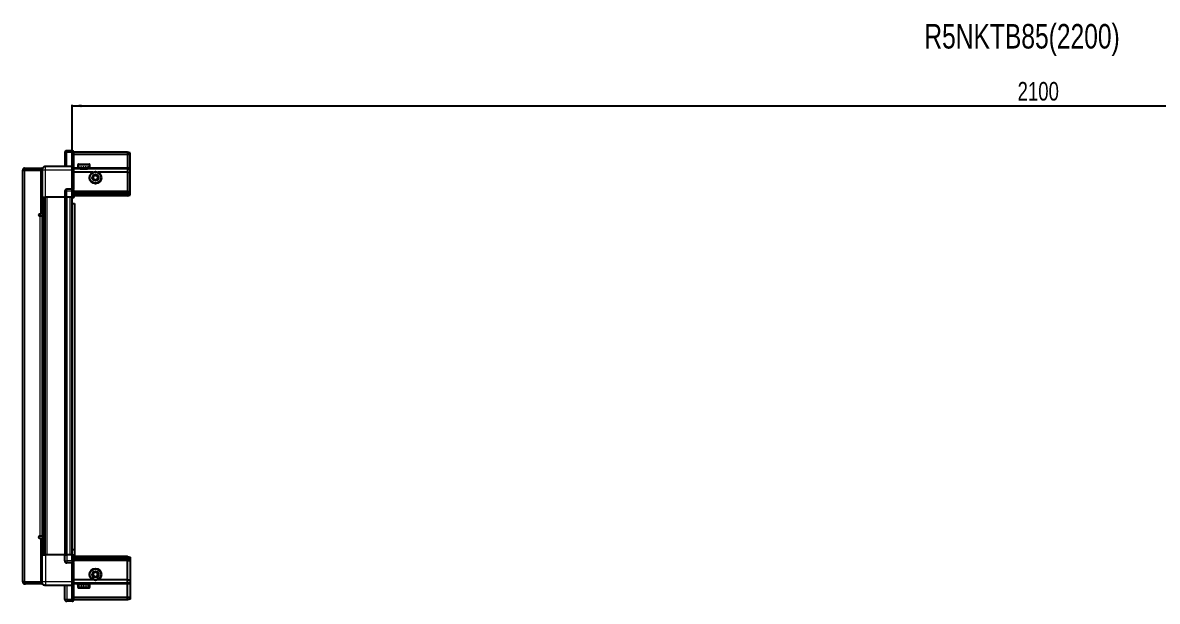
# Model space of a CAD drawing. Header units: millimetres. Extents: x 834 to 5053, y -1209 to 1858.
# Drawn here: x 1857 to 3081, y 1234 to 1858 of the extents above; entities that cross this region are included whole.
import ezdxf

# ---------------------------------------------------------------- set-up
doc = ezdxf.new("R2010")
doc.units = ezdxf.units.MM
doc.layers.add('FORMAT', color=7, linetype='Continuous')
doc.styles.add('SLDTEXTSTYLE0', font='TXT', dxfattribs={"width": 0.75})
doc.dimstyles.new('SLDDIMSTYLE0', dxfattribs={"dimtxt": 20, "dimasz": 10, "dimexe": 0, "dimexo": 0.0625, "dimgap": 5, "dimtad": 2, "dimdec": 1, "dimrnd": 1e-09, "dimzin": 12, "dimdsep": 46, "dimtxsty": 'SLDTEXTSTYLE0', "dimsah": 1, "dimcen": 0.09, "dimadec": 0, "dimazin": 3, "dimtfac": 1, "dimtofl": 0, "dimtmove": 0, "dimatfit": 3, "dimfxl": 0, "dimfrac": 2, "dimtolj": 1, "dimtzin": 12, "dimarcsym": 0})

# ---------------------------------------------------------------- blocks, each defined once
blk = doc.blocks.new('_D_4')
at = {"layer": 'FORMAT'}
for p, q in [((1910.1, 1669.8), (1910.1, 1769.3)), ((1910.1, 1768.3), (4010.1, 1768.3)), ((4010.1, 1669.8), (4010.1, 1769.3))]:
    blk.add_line(p, q, dxfattribs=at)
for points in [[(1910.1, 1768.3), (1920.1, 1766.7), (1920.1, 1769.8)], [(4010.1, 1768.3), (4000.1, 1769.8), (4000.1, 1766.7)]]:
    blk.add_solid(points, dxfattribs=at)
at = {"layer": 'FORMAT', "insert": (2930.5, 1794), "char_height": 20, "attachment_point": 1, "style": 'SLDTEXTSTYLE0'}
blk.add_mtext('2100', dxfattribs=at)

msp = doc.modelspace()

# ---------------------------------------------------------------- linework, layer by layer
at = {"color": 7, "linetype": 'Continuous', "lineweight": 25}
for p, q in [((1902.22, 1717.76), (1902.22, 1702.76)), ((1910.22, 1719.76), (1904.22, 1719.76)), ((1910.22, 1719.76), (1910.55, 1719.76)), ((1910.22, 1719.76), (1910.22, 1717.76)), ((1910.22, 1702.96), (1910.22, 1717.76)), ((1910.22, 1702.96), (1910.22, 1717.76)), ((1911.42, 1719.26), (1910.55, 1719.76)), ((1911.42, 1717.76), (1911.42, 1719.26)), ((1969.72, 1718.26), (1911.42, 1718.26)), ((1911.42, 1717.76), (1911.42, 1702.96)), ((1969.72, 1715.76), (1911.42, 1715.76)), ((1969.72, 1718.26), (1969.72, 1715.76)), ((1972.72, 1717.45), (1969.72, 1718.26)), ((1969.72, 1715.76), (1969.72, 1701.26)), ((1972.72, 1715.6), (1969.72, 1715.76)), ((1972.72, 1715.6), (1972.72, 1717.45)), ((1972.72, 1701.26), (1972.72, 1715.6)), ((1910.22, 1702.76), (1881.22, 1702.76)), ((1910.22, 1702.76), (1910.22, 1702.96)), ((1910.22, 1702.76), (1911.42, 1702.76)), ((1910.22, 1698.76), (1910.22, 1702.76)), ((1911.42, 1702.96), (1911.42, 1702.76)), ((1911.42, 1702.76), (1911.42, 1698.76)), ((1916.22, 1704.66), (1916.22, 1702.26)), ((1916.22, 1702.26), (1916.22, 1701.76)), ((1916.54, 1702.26), (1916.35, 1702.26)), ((1916.35, 1702.26), (1916.35, 1701.76)), ((1916.54, 1702.26), (1916.54, 1701.76)), ((1917.02, 1705.46), (1924.19, 1705.46)), ((1917.47, 1702.26), (1917.07, 1702.26)), ((1917.07, 1702.26), (1917.07, 1701.76)), ((1917.47, 1702.26), (1917.47, 1701.76)), ((1918.92, 1702.26), (1918.34, 1702.26)), ((1918.34, 1702.26), (1918.34, 1701.76)), ((1918.92, 1702.26), (1918.92, 1701.76)), ((1920.73, 1702.26), (1920.04, 1702.26)), ((1920.04, 1702.26), (1920.04, 1701.76)), ((1920.73, 1702.26), (1920.73, 1701.76)), ((1922.74, 1702.26), (1922, 1702.26)), ((1922, 1702.26), (1922, 1701.76)), ((1922.23, 1702.26), (1922.23, 1701.76)), ((1922.73, 1702.26), (1922.73, 1701.76)), ((1922.74, 1702.26), (1922.74, 1701.76)), ((1924.75, 1702.26), (1924.03, 1702.26)), ((1924.03, 1702.26), (1924.03, 1701.76)), ((1924.09, 1702.26), (1924.09, 1701.76)), ((1924.19, 1705.46), (1928.42, 1705.46)), ((1924.75, 1702.26), (1924.75, 1701.76)), ((1926.56, 1702.26), (1925.94, 1702.26)), ((1925.94, 1702.26), (1925.94, 1701.76)), ((1926.56, 1702.26), (1926.56, 1701.76)), ((1927.99, 1702.26), (1927.52, 1702.26)), ((1927.52, 1702.26), (1927.52, 1701.76)), ((1927.99, 1702.26), (1927.99, 1701.76)), ((1928.91, 1702.26), (1928.64, 1702.26)), ((1928.64, 1702.26), (1928.64, 1701.76)), ((1928.91, 1702.26), (1928.91, 1701.76)), ((1929.22, 1702.26), (1929.18, 1702.26)), ((1929.18, 1702.26), (1929.18, 1701.76)), ((1929.22, 1702.26), (1929.22, 1704.66)), ((1929.22, 1702.26), (1929.22, 1701.76)), ((1858.22, 1698.91), (1856.72, 1698.91)), ((1856.72, 1698.41), (1856.72, 1698.91)), ((1856.72, 1255.11), (1856.72, 1698.41)), ((1858.82, 1699.51), (1858.82, 1701.01)), ((1858.82, 1701.01), (1859.72, 1701.01)), ((1858.82, 1699.51), (1859.72, 1699.51)), ((1858.82, 1699.01), (1876.22, 1699.01)), ((1859.72, 1701.01), (1876.22, 1701.01)), ((1859.72, 1699.51), (1859.72, 1701.01)), ((1859.72, 1699.51), (1876.22, 1699.51)), ((1876.22, 1699.51), (1876.22, 1701.01)), ((1877.72, 1699.01), (1876.22, 1699.01)), ((1876.22, 1699.01), (1876.22, 1651.51)), ((1877.72, 1698.76), (1877.72, 1669.76)), ((1910.22, 1678.46), (1910.22, 1698.76)), ((1969.72, 1700.26), (1911.42, 1700.26)), ((1911.42, 1698.76), (1911.42, 1678.46)), ((1932.72, 1696.76), (1911.42, 1696.76)), ((1916.22, 1701.76), (1916.35, 1701.76)), ((1916.35, 1701.76), (1916.54, 1701.76)), ((1916.54, 1701.76), (1917.07, 1701.76)), ((1917.07, 1701.76), (1917.47, 1701.76)), ((1917.47, 1701.76), (1918.34, 1701.76)), ((1918.32, 1701.76), (1918.32, 1701.66)), ((1918.32, 1701.66), (1927.12, 1701.66)), ((1918.34, 1701.76), (1918.92, 1701.76)), ((1918.72, 1701.26), (1919.41, 1700.77)), ((1918.72, 1701.26), (1923.75, 1701.26)), ((1919.41, 1700.77), (1918.72, 1700.29)), ((1918.72, 1700.29), (1918.72, 1700.26)), ((1918.72, 1700.29), (1923.75, 1700.29)), ((1918.92, 1701.76), (1920.04, 1701.76)), ((1919.41, 1700.77), (1923.57, 1700.77)), ((1920.04, 1701.76), (1920.73, 1701.76)), ((1920.73, 1701.76), (1922, 1701.76)), ((1922, 1701.76), (1922.23, 1701.76)), ((1922.73, 1701.76), (1922.74, 1701.76)), ((1922.74, 1701.76), (1924.03, 1701.76)), ((1923.57, 1700.77), (1926.03, 1700.77)), ((1923.75, 1701.26), (1926.72, 1701.26)), ((1923.75, 1700.29), (1926.72, 1700.29)), ((1924.09, 1701.76), (1924.75, 1701.76)), ((1924.75, 1701.76), (1925.94, 1701.76)), ((1925.94, 1701.76), (1926.56, 1701.76)), ((1926.03, 1700.77), (1926.72, 1701.26)), ((1926.72, 1700.29), (1926.03, 1700.77)), ((1926.56, 1701.76), (1927.52, 1701.76)), ((1926.72, 1700.26), (1926.72, 1700.29)), ((1927.12, 1701.66), (1927.12, 1701.76)), ((1927.52, 1701.76), (1927.99, 1701.76)), ((1927.99, 1701.76), (1928.64, 1701.76)), ((1928.64, 1701.76), (1928.91, 1701.76)), ((1928.91, 1701.76), (1929.18, 1701.76)), ((1929.18, 1701.76), (1929.22, 1701.76)), ((1969.72, 1696.76), (1937.72, 1696.76)), ((1969.72, 1701.26), (1969.72, 1700.26)), ((1969.72, 1700.26), (1969.72, 1696.76)), ((1972.72, 1699.45), (1969.72, 1700.26)), ((1969.72, 1696.76), (1969.72, 1676.26)), ((1969.72, 1696.76), (1972.72, 1696.42)), ((1972.72, 1699.45), (1972.72, 1701.26)), ((1972.72, 1696.42), (1972.72, 1699.45)), ((1972.72, 1676.26), (1972.72, 1696.42)), ((1910.22, 1678.26), (1904.22, 1678.26)), ((1910.22, 1678.26), (1910.22, 1678.46)), ((1910.22, 1678.26), (1910.22, 1676.26)), ((1910.22, 1678.26), (1911.42, 1678.26)), ((1911.42, 1678.46), (1911.42, 1678.26)), ((1911.42, 1677.58), (1911.42, 1678.26)), ((1876.22, 1672.51), (1877.72, 1672.51)), ((1877.72, 1669.76), (1876.22, 1669.76)), ((1878.37, 1283.76), (1878.37, 1669.76)), ((1880.16, 1669.76), (1880.16, 1283.76)), ((1880.2, 1669.76), (1880.2, 1283.76)), ((1902.22, 1669.76), (1881.22, 1669.76)), ((1902.22, 1676.26), (1902.22, 1669.76)), ((1902.22, 1669.76), (1904.22, 1669.76)), ((1902.87, 1283.76), (1902.87, 1669.76)), ((1910.22, 1669.76), (1904.22, 1669.76)), ((1910.07, 1283.76), (1910.07, 1669.76)), ((1910.22, 1669.76), (1910.22, 1676.26)), ((1910.22, 1669.76), (1910.22, 1676.26)), ((1910.22, 1669.76), (1910.55, 1669.76)), ((1910.22, 1669.76), (1910.22, 1669.76)), ((1910.55, 1669.76), (1910.55, 1676.26)), ((1911.42, 1669.76), (1910.55, 1669.76)), ((1910.55, 1669.76), (1910.55, 1669.76)), ((1911.42, 1677.58), (1911.42, 1669.76)), ((1969.72, 1675.26), (1911.42, 1675.26)), ((1969.72, 1674.26), (1911.42, 1674.26)), ((1969.72, 1672.76), (1911.42, 1672.76)), ((1969.72, 1671.26), (1911.42, 1671.26)), ((1969.72, 1676.26), (1969.72, 1675.26)), ((1969.72, 1675.26), (1969.72, 1674.26)), ((1969.72, 1675.26), (1972.72, 1674.45)), ((1969.72, 1674.26), (1969.72, 1672.76)), ((1969.72, 1674.26), (1972.72, 1673.71)), ((1969.72, 1672.76), (1972.72, 1673.21)), ((1969.72, 1672.76), (1969.72, 1671.26)), ((1969.72, 1671.26), (1972.72, 1672.06)), ((1972.72, 1674.45), (1972.72, 1676.26)), ((1972.72, 1673.71), (1972.72, 1674.45)), ((1972.72, 1673.21), (1972.72, 1673.71)), ((1972.72, 1672.06), (1972.72, 1673.21)), ((1910.07, 1662.76), (1912.57, 1662.76)), ((1912.57, 1662.76), (1912.57, 1289.26)), ((1876.22, 1651.51), (1874.87, 1651.51)), ((1874.87, 1649.51), (1875.62, 1649.51)), ((1875.62, 1649.51), (1877.72, 1649.51)), ((1877.72, 1649.51), (1877.72, 1304.01)), ((1875.62, 1304.01), (1874.87, 1304.01)), ((1874.87, 1302.01), (1876.22, 1302.01)), ((1877.72, 1304.01), (1875.62, 1304.01)), ((1876.22, 1302.01), (1876.22, 1254.51)), ((1912.57, 1289.26), (1910.07, 1289.26)), ((1912.57, 1289.26), (1912.57, 1282.26)), ((1877.72, 1283.76), (1876.22, 1283.76)), ((1877.72, 1281.01), (1876.22, 1281.01)), ((1877.72, 1254.76), (1877.72, 1283.76)), ((1902.22, 1283.76), (1881.22, 1283.76)), ((1902.22, 1277.26), (1902.22, 1283.76)), ((1902.22, 1283.76), (1904.22, 1283.76)), ((1910.22, 1283.76), (1904.22, 1283.76)), ((1910.22, 1275.26), (1904.22, 1275.26)), ((1910.22, 1277.26), (1910.22, 1283.76)), ((1910.22, 1283.76), (1910.55, 1283.76)), ((1910.22, 1277.26), (1910.22, 1275.26)), ((1910.22, 1277.26), (1910.22, 1275.26)), ((1910.22, 1275.26), (1911.42, 1275.26)), ((1910.22, 1275.06), (1910.22, 1275.26)), ((1910.22, 1254.76), (1910.22, 1275.06)), ((1910.55, 1277.26), (1910.55, 1283.76)), ((1910.55, 1283.76), (1911.42, 1283.76)), ((1911.42, 1283.76), (1911.42, 1275.93)), ((1969.72, 1282.26), (1911.42, 1282.26)), ((1969.72, 1280.76), (1911.42, 1280.76)), ((1969.72, 1279.26), (1911.42, 1279.26)), ((1969.72, 1278.26), (1911.42, 1278.26)), ((1911.42, 1275.26), (1911.42, 1275.93)), ((1911.42, 1275.26), (1911.42, 1275.06)), ((1911.42, 1275.06), (1911.42, 1254.76)), ((1969.72, 1280.76), (1969.72, 1282.26)), ((1969.72, 1282.26), (1972.72, 1281.45)), ((1969.72, 1279.26), (1969.72, 1280.76)), ((1969.72, 1280.76), (1972.72, 1280.3)), ((1969.72, 1279.26), (1972.72, 1279.8)), ((1969.72, 1278.26), (1969.72, 1279.26)), ((1969.72, 1278.26), (1972.72, 1279.06)), ((1969.72, 1277.26), (1969.72, 1278.26)), ((1969.72, 1256.76), (1969.72, 1277.26)), ((1972.72, 1281.45), (1972.72, 1280.3)), ((1972.72, 1280.3), (1972.72, 1279.8)), ((1972.72, 1279.8), (1972.72, 1279.06)), ((1972.72, 1279.06), (1972.72, 1277.26)), ((1972.72, 1277.26), (1972.72, 1257.09)), ((1856.72, 1254.61), (1856.72, 1255.11)), ((1858.22, 1254.61), (1856.72, 1254.61)), ((1876.22, 1254.51), (1858.82, 1254.51)), ((1858.82, 1254.01), (1858.82, 1252.51)), ((1858.82, 1254.01), (1859.72, 1254.01)), ((1858.82, 1252.51), (1859.72, 1252.51)), ((1859.72, 1254.01), (1859.72, 1252.51)), ((1876.22, 1254.01), (1859.72, 1254.01)), ((1876.22, 1252.51), (1859.72, 1252.51)), ((1876.22, 1254.51), (1877.72, 1254.51)), ((1876.22, 1254.01), (1876.22, 1252.51)), ((1910.22, 1250.76), (1881.22, 1250.76)), ((1902.22, 1235.76), (1902.22, 1250.76)), ((1910.22, 1250.76), (1910.22, 1254.76)), ((1910.22, 1250.76), (1911.42, 1250.76)), ((1910.22, 1250.56), (1910.22, 1250.76)), ((1910.22, 1235.76), (1910.22, 1250.56)), ((1932.72, 1256.76), (1911.42, 1256.76)), ((1911.42, 1254.76), (1911.42, 1250.76)), ((1969.72, 1253.26), (1911.42, 1253.26)), ((1911.42, 1250.76), (1911.42, 1250.56)), ((1911.42, 1250.56), (1911.42, 1235.76)), ((1916.22, 1251.76), (1916.22, 1248.86)), ((1916.32, 1251.76), (1916.22, 1251.76)), ((1916.32, 1251.26), (1916.32, 1251.76)), ((1916.48, 1251.76), (1916.32, 1251.76)), ((1916.32, 1251.26), (1916.48, 1251.26)), ((1916.48, 1251.26), (1916.48, 1251.76)), ((1916.97, 1251.76), (1916.48, 1251.76)), ((1916.97, 1251.26), (1916.97, 1251.76)), ((1917.35, 1251.76), (1916.97, 1251.76)), ((1916.97, 1251.26), (1917.35, 1251.26)), ((1917.35, 1251.26), (1917.35, 1251.76)), ((1918.19, 1251.76), (1917.35, 1251.76)), ((1918.19, 1251.26), (1918.19, 1251.76)), ((1918.75, 1251.76), (1918.19, 1251.76)), ((1918.19, 1251.26), (1918.75, 1251.26)), ((1918.32, 1251.86), (1918.32, 1251.76)), ((1923.72, 1251.86), (1918.32, 1251.86)), ((1918.72, 1253.26), (1918.72, 1253.22)), ((1918.72, 1253.22), (1919.41, 1252.74)), ((1918.82, 1253.22), (1918.72, 1253.22)), ((1919.41, 1252.74), (1918.72, 1252.26)), ((1918.82, 1252.26), (1918.72, 1252.26)), ((1918.75, 1251.26), (1918.75, 1251.76)), ((1919.85, 1251.76), (1918.75, 1251.76)), ((1926.72, 1253.22), (1918.82, 1253.22)), ((1926.72, 1252.26), (1918.82, 1252.26)), ((1919.5, 1252.74), (1919.41, 1252.74)), ((1926.03, 1252.74), (1919.5, 1252.74)), ((1919.85, 1251.26), (1919.85, 1251.76)), ((1920.54, 1251.76), (1919.85, 1251.76)), ((1919.85, 1251.26), (1920.54, 1251.26)), ((1920.54, 1251.26), (1920.54, 1251.76)), ((1921.8, 1251.76), (1920.54, 1251.76)), ((1921.8, 1251.26), (1921.8, 1251.76)), ((1922.1, 1251.76), (1921.8, 1251.76)), ((1921.8, 1251.26), (1922.53, 1251.26)), ((1922.1, 1251.26), (1922.1, 1251.76)), ((1922.53, 1251.26), (1922.53, 1251.76)), ((1923.83, 1251.76), (1922.53, 1251.76)), ((1927.12, 1251.86), (1923.72, 1251.86)), ((1923.83, 1251.26), (1923.83, 1251.76)), ((1923.83, 1251.26), (1924.55, 1251.26)), ((1923.96, 1251.26), (1923.96, 1251.76)), ((1924.55, 1251.76), (1923.96, 1251.76)), ((1924.55, 1251.26), (1924.55, 1251.76)), ((1925.76, 1251.76), (1924.55, 1251.76)), ((1925.76, 1251.26), (1925.76, 1251.76)), ((1926.39, 1251.76), (1925.76, 1251.76)), ((1925.76, 1251.26), (1926.39, 1251.26)), ((1926.03, 1252.74), (1926.72, 1253.22)), ((1926.72, 1252.26), (1926.03, 1252.74)), ((1926.39, 1251.26), (1926.39, 1251.76)), ((1927.38, 1251.76), (1926.39, 1251.76)), ((1926.72, 1253.22), (1926.72, 1253.26)), ((1927.12, 1251.76), (1927.12, 1251.86)), ((1927.38, 1251.26), (1927.38, 1251.76)), ((1927.87, 1251.76), (1927.38, 1251.76)), ((1927.38, 1251.26), (1927.87, 1251.26)), ((1927.87, 1251.26), (1927.87, 1251.76)), ((1928.55, 1251.76), (1927.87, 1251.76)), ((1928.55, 1251.26), (1928.55, 1251.76)), ((1928.84, 1251.76), (1928.55, 1251.76)), ((1928.55, 1251.26), (1928.84, 1251.26)), ((1928.84, 1251.26), (1928.84, 1251.76)), ((1929.15, 1251.76), (1928.84, 1251.76)), ((1929.15, 1251.26), (1929.15, 1251.76)), ((1929.22, 1251.76), (1929.15, 1251.76)), ((1929.15, 1251.26), (1929.22, 1251.26)), ((1929.22, 1248.86), (1929.22, 1251.76)), ((1929.22, 1251.26), (1929.22, 1251.76)), ((1929.22, 1251.76), (1929.22, 1251.76)), ((1969.72, 1256.76), (1937.72, 1256.76)), ((1969.72, 1256.76), (1972.72, 1257.09)), ((1969.72, 1253.26), (1969.72, 1256.76)), ((1972.72, 1254.06), (1969.72, 1253.26)), ((1969.72, 1252.26), (1969.72, 1253.26)), ((1969.72, 1237.76), (1969.72, 1252.26)), ((1972.72, 1257.09), (1972.72, 1254.06)), ((1972.72, 1254.06), (1972.72, 1252.26)), ((1972.72, 1252.26), (1972.72, 1237.91)), ((1969.72, 1237.76), (1911.42, 1237.76)), ((1917.17, 1248.06), (1917.02, 1248.06)), ((1928.42, 1248.06), (1917.17, 1248.06)), ((1972.72, 1237.91), (1969.72, 1237.76)), ((1969.72, 1235.26), (1969.72, 1237.76)), ((1972.72, 1237.91), (1972.72, 1236.06)), ((1910.22, 1233.76), (1904.22, 1233.76)), ((1910.22, 1235.76), (1910.22, 1233.76)), ((1910.22, 1233.76), (1910.55, 1233.76)), ((1910.22, 1233.76), (1910.22, 1233.76)), ((1910.22, 1233.76), (1910.55, 1233.76)), ((1910.55, 1233.76), (1911.42, 1234.26)), ((1910.55, 1233.76), (1911.42, 1234.26)), ((1911.42, 1234.26), (1911.42, 1235.76)), ((1969.72, 1235.26), (1911.42, 1235.26)), ((1972.72, 1236.06), (1969.72, 1235.26))]:
    msp.add_line(p, q, dxfattribs=at)
at = {"color": 8, "linetype": 'Continuous', "lineweight": 18}
for p, q in [((1904.22, 1717.76), (1902.22, 1717.76)), ((1904.22, 1717.76), (1904.22, 1719.76)), ((1904.22, 1702.76), (1904.22, 1717.76)), ((1910.22, 1717.76), (1904.22, 1717.76)), ((1910.22, 1717.76), (1911.42, 1717.76)), ((1910.22, 1702.96), (1911.42, 1702.96)), ((1916.22, 1704.66), (1924.39, 1704.66)), ((1924.39, 1704.66), (1929.22, 1704.66)), ((1858.82, 1699.01), (1858.82, 1254.51)), ((1881.22, 1669.76), (1881.22, 1698.76)), ((1910.22, 1698.76), (1881.22, 1698.76)), ((1910.22, 1698.76), (1911.42, 1698.76)), ((1918.72, 1701.26), (1911.42, 1701.26)), ((1969.72, 1701.26), (1926.72, 1701.26)), ((1972.72, 1701.26), (1969.72, 1701.26)), ((1904.22, 1676.26), (1904.22, 1678.26)), ((1910.22, 1678.46), (1911.42, 1678.46)), ((1877.72, 1649.51), (1877.72, 1669.76)), ((1878.96, 1669.76), (1878.96, 1283.76)), ((1881.4, 1283.76), (1881.4, 1669.76)), ((1882.82, 1669.76), (1882.82, 1283.76)), ((1902.22, 1676.26), (1904.22, 1676.26)), ((1902.22, 1283.76), (1902.22, 1669.76)), ((1904.22, 1669.76), (1904.22, 1676.26)), ((1910.22, 1676.26), (1904.22, 1676.26)), ((1904.87, 1283.76), (1904.87, 1669.76)), ((1908.07, 1283.76), (1908.07, 1669.76)), ((1910.22, 1676.26), (1910.55, 1676.26)), ((1910.22, 1669.76), (1910.55, 1669.76)), ((1969.72, 1676.26), (1911.42, 1676.26)), ((1969.72, 1676.26), (1972.72, 1676.26)), ((1875.62, 1304.01), (1875.62, 1649.51)), ((1877.72, 1283.76), (1877.72, 1304.01)), ((1881.22, 1283.76), (1881.22, 1254.76)), ((1902.22, 1277.26), (1904.22, 1277.26)), ((1904.22, 1283.76), (1904.22, 1277.26)), ((1904.22, 1277.26), (1904.22, 1275.26)), ((1910.22, 1277.26), (1904.22, 1277.26)), ((1910.22, 1277.26), (1910.55, 1277.26)), ((1911.42, 1275.06), (1910.22, 1275.06)), ((1969.72, 1277.26), (1911.42, 1277.26)), ((1969.72, 1277.26), (1972.72, 1277.26)), ((1910.22, 1254.76), (1881.22, 1254.76)), ((1904.22, 1250.76), (1904.22, 1235.76)), ((1910.22, 1254.76), (1911.42, 1254.76)), ((1911.42, 1250.56), (1910.22, 1250.56)), ((1918.72, 1252.26), (1911.42, 1252.26)), ((1969.72, 1252.26), (1926.72, 1252.26)), ((1972.72, 1252.26), (1969.72, 1252.26)), ((1916.39, 1248.86), (1916.22, 1248.86)), ((1929.22, 1248.86), (1916.39, 1248.86)), ((1904.22, 1235.76), (1902.22, 1235.76)), ((1910.22, 1235.76), (1904.22, 1235.76)), ((1904.22, 1235.76), (1904.22, 1233.76)), ((1910.22, 1235.76), (1911.42, 1235.76))]:
    msp.add_line(p, q, dxfattribs=at)
at = {"color": 7, "linetype": 'Continuous', "lineweight": 25}
for centre, radius in [((1935.22, 1690.76), 6.5), ((1935.22, 1690.76), 3.46), ((1935.22, 1262.76), 6.5), ((1935.22, 1262.76), 3.46)]:
    msp.add_circle(centre, radius, dxfattribs=at)
at = {"color": 8, "linetype": 'Continuous', "lineweight": 18}
for centre in [(1935.22, 1690.76), (1935.22, 1262.76)]:
    msp.add_circle(centre, 5.7, dxfattribs=at)
at = {"color": 7, "linetype": 'Continuous', "lineweight": 25}
for centre, radius, start, end in [((1904.22, 1717.76), 2, 90, 180), ((1917.02, 1704.66), 0.8, 90, 180), ((1928.42, 1704.66), 0.8, 0, 90), ((1858.72, 1698.51), 0.5, 90, 117.52901), ((1876.12, 1698.91), 0.6, 9.59407, 90), ((1876.12, 1698.91), 2.1, 32.2369, 87.2706), ((1918.32, 1701.26), 0.4, 0, 90), ((1927.12, 1701.26), 0.4, 90, 180), ((1935.22, 1690.76), 2.5, 161.00659, 221.00659), ((1935.22, 1690.76), 2.5, 101.00659, 161.00659), ((1935.22, 1690.76), 2.5, 41.00659, 101.00659), ((1935.22, 1690.76), 2.5, 281.00659, 341.00659), ((1935.22, 1690.76), 2.5, 341.00659, 41.00659), ((1904.22, 1676.26), 2, 90, 180), ((1935.22, 1690.76), 2.5, 221.00659, 281.00659), ((1907.57, 1672.41), 5, 300, 346.70293), ((1874.87, 1650.51), 1, 90, 270), ((1874.87, 1303.01), 1, 90, 270), ((1904.22, 1277.26), 2, 180, 270), ((1935.22, 1262.76), 2.5, 127.98423, 187.98423), ((1935.22, 1262.76), 2.5, 187.98423, 247.98423), ((1935.22, 1262.76), 2.5, 67.98423, 127.98423), ((1935.22, 1262.76), 2.5, 7.98423, 67.98423), ((1935.22, 1262.76), 2.5, 307.98423, 7.98423), ((1858.72, 1255.01), 0.5, 243.29122, 270), ((1876.12, 1254.61), 0.6, 270, 350.40593), ((1876.12, 1254.61), 2.1, 272.7294, 327.8305), ((1918.32, 1252.26), 0.4, 270, 0), ((1927.12, 1252.26), 0.4, 180, 270), ((1935.22, 1262.76), 2.5, 247.98423, 307.98423), ((1917.02, 1248.86), 0.8, 180, 270), ((1928.42, 1248.86), 0.8, 270, 360), ((1904.22, 1235.76), 2, 180, 270)]:
    msp.add_arc(centre, radius, start, end, dxfattribs=at)
for centre, start_param, end_param in [((1914.02, 1676.26), 2.4188584, 3.1415927), ((1914.02, 1277.26), 3.1415927, 3.8643269)]:
    msp.add_ellipse(centre, major_axis=(3.46, 0), ratio=0.5773503, start_param=start_param, end_param=end_param, dxfattribs=at)
for points, knots in [([(1881.22, 1702.76), (1880.78, 1702.71), (1880.1, 1702.64), (1879.29, 1702.2), (1878.73, 1701.75), (1878.27, 1701.19), (1877.84, 1700.37), (1877.77, 1699.7), (1877.72, 1699.26)], [0, 0, 0, 0, 0.2394568, 0.3683607, 0.5, 0.6316393, 0.7605432, 1, 1, 1, 1]), ([(1858.82, 1701.01), (1858.57, 1700.98), (1858.07, 1700.93), (1857.43, 1700.54), (1856.97, 1699.98), (1856.75, 1699.4), (1856.73, 1699.03), (1856.72, 1698.91)], [0, 0, 0, 0, 0.2302553, 0.4485219, 0.6667858, 0.8850496, 1, 1, 1, 1]), ([(1856.72, 1698.41), (1856.75, 1698.45), (1856.8, 1698.54), (1857.19, 1698.68), (1857.75, 1698.81), (1858.33, 1698.92), (1858.69, 1698.98), (1858.82, 1699.01)], [0, 0, 0, 0, 0.23025534, 0.4485219, 0.6667858, 0.88504963, 1, 1, 1, 1]), ([(1877.72, 1699.26), (1877.72, 1699.25), (1877.72, 1699.24), (1877.72, 1699.12), (1877.72, 1698.95), (1877.72, 1698.82), (1877.72, 1698.76)], [0, 0, 0, 0, 0.2493943, 0.5003335, 0.7501667, 1, 1, 1, 1]), ([(1932.39, 1690.21), (1932.55, 1690.69), (1932.87, 1691.61), (1933.18, 1692.51), (1933.33, 1692.94)], [0, 0, 0, 0, 0.5346859, 1, 1, 1, 1]), ([(1934.28, 1688.03), (1934.05, 1688.29), (1933.51, 1688.91), (1932.86, 1689.66), (1932.47, 1690.11), (1932.39, 1690.21)], [0, 0, 0, 0, 0.3629006, 0.8668753, 1, 1, 1, 1]), ([(1933.33, 1692.94), (1933.83, 1693.03), (1934.78, 1693.22), (1935.72, 1693.4), (1936.16, 1693.49)], [0, 0, 0, 0, 0.5346859, 1, 1, 1, 1]), ([(1936.16, 1693.49), (1936.24, 1693.39), (1936.63, 1692.94), (1937.29, 1692.19), (1937.83, 1691.57), (1938.05, 1691.31)], [0, 0, 0, 0, 0.13312467, 0.63709944, 1, 1, 1, 1]), ([(1938.05, 1691.31), (1937.89, 1690.82), (1937.57, 1689.91), (1937.26, 1689), (1937.11, 1688.58)], [0, 0, 0, 0, 0.53468586, 1, 1, 1, 1]), ([(1937.11, 1688.58), (1936.61, 1688.48), (1935.66, 1688.3), (1934.72, 1688.11), (1934.28, 1688.03)], [0, 0, 0, 0, 0.5346859, 1, 1, 1, 1]), ([(1877.72, 1669.76), (1877.76, 1669.76), (1877.84, 1669.76), (1878.44, 1669.76), (1879.33, 1669.76), (1880.31, 1669.76), (1880.96, 1669.76), (1881.22, 1669.76)], [0, 0, 0, 0, 0.2146939, 0.4293877, 0.6440816, 0.8587754, 1, 1, 1, 1]), ([(1877.72, 1283.76), (1877.76, 1283.76), (1877.84, 1283.76), (1878.44, 1283.76), (1879.33, 1283.76), (1880.31, 1283.76), (1880.96, 1283.76), (1881.22, 1283.76)], [0, 0, 0, 0, 0.2146939, 0.4293877, 0.6440816, 0.8587754, 1, 1, 1, 1]), ([(1932.54, 1263.84), (1932.95, 1264.16), (1933.71, 1264.75), (1934.47, 1265.34), (1934.82, 1265.62)], [0, 0, 0, 0, 0.5346859, 1, 1, 1, 1]), ([(1932.94, 1260.98), (1932.93, 1261.1), (1932.84, 1261.7), (1932.71, 1262.68), (1932.59, 1263.5), (1932.54, 1263.84)], [0, 0, 0, 0, 0.1331247, 0.6370994, 1, 1, 1, 1]), ([(1934.82, 1265.62), (1935.3, 1265.42), (1936.19, 1265.06), (1937.08, 1264.7), (1937.49, 1264.53)], [0, 0, 0, 0, 0.5346859, 1, 1, 1, 1]), ([(1937.9, 1261.67), (1937.49, 1261.36), (1936.73, 1260.76), (1935.97, 1260.17), (1935.62, 1259.9)], [0, 0, 0, 0, 0.5346859, 1, 1, 1, 1]), ([(1937.49, 1264.53), (1937.54, 1264.19), (1937.66, 1263.38), (1937.8, 1262.39), (1937.88, 1261.8), (1937.9, 1261.67)], [0, 0, 0, 0, 0.3629006, 0.8668753, 1, 1, 1, 1]), ([(1858.82, 1254.51), (1858.57, 1254.55), (1858.07, 1254.64), (1857.43, 1254.78), (1856.97, 1254.91), (1856.75, 1255.02), (1856.73, 1255.08), (1856.72, 1255.11)], [0, 0, 0, 0, 0.2302553, 0.4485219, 0.6667858, 0.8850496, 1, 1, 1, 1]), ([(1856.72, 1254.61), (1856.75, 1254.35), (1856.8, 1253.86), (1857.19, 1253.22), (1857.75, 1252.75), (1858.33, 1252.53), (1858.69, 1252.51), (1858.82, 1252.51)], [0, 0, 0, 0, 0.2302553, 0.4485219, 0.6667858, 0.8850496, 1, 1, 1, 1]), ([(1877.72, 1254.26), (1877.72, 1254.26), (1877.72, 1254.28), (1877.72, 1254.4), (1877.72, 1254.56), (1877.72, 1254.69), (1877.72, 1254.76)], [0, 0, 0, 0, 0.2493943, 0.5003335, 0.7501667, 1, 1, 1, 1]), ([(1881.22, 1250.76), (1880.78, 1250.8), (1880.1, 1250.88), (1879.29, 1251.31), (1878.73, 1251.76), (1878.27, 1252.32), (1877.84, 1253.14), (1877.77, 1253.82), (1877.72, 1254.26)], [0, 0, 0, 0, 0.2394568, 0.3683607, 0.5, 0.6316393, 0.7605432, 1, 1, 1, 1]), ([(1935.62, 1259.9), (1935.14, 1260.09), (1934.25, 1260.45), (1933.36, 1260.81), (1932.94, 1260.98)], [0, 0, 0, 0, 0.5346859, 1, 1, 1, 1])]:
    msp.add_open_spline(points, degree=3, knots=knots, dxfattribs=at)
at = {"color": 8, "linetype": 'Continuous', "lineweight": 18}
for points in [[(1881.22, 1698.76), (1881.22, 1699.28), (1881.22, 1700.33), (1881.22, 1701.65), (1881.22, 1702.58), (1881.22, 1702.7), (1881.22, 1702.76)], [(1881.22, 1254.76), (1881.22, 1254.23), (1881.22, 1253.18), (1881.22, 1251.86), (1881.22, 1250.94), (1881.22, 1250.82), (1881.22, 1250.76)]]:
    msp.add_open_spline(points, degree=3, dxfattribs=at)
at = {"color": 7, "linetype": 'Continuous', "lineweight": 25}
for points in [[(1858.82, 1699.51), (1858.74, 1699.5), (1858.58, 1699.48), (1858.39, 1699.34), (1858.25, 1699.14), (1858.23, 1698.99), (1858.22, 1698.91)], [(1858.22, 1254.61), (1858.23, 1254.53), (1858.25, 1254.37), (1858.39, 1254.17), (1858.58, 1254.03), (1858.74, 1254.02), (1858.82, 1254.01)]]:
    msp.add_open_spline(points, degree=3, dxfattribs=at)
at = {"color": 8, "linetype": 'Continuous', "lineweight": 18}
for points, knots in [([(1881.22, 1698.76), (1880.78, 1698.76), (1880.1, 1698.76), (1879.29, 1698.76), (1878.73, 1698.76), (1878.27, 1698.76), (1877.84, 1698.76), (1877.77, 1698.76), (1877.72, 1698.76)], [0, 0, 0, 0, 0.23945684, 0.36836066, 0.5, 0.63163934, 0.76054316, 1, 1, 1, 1]), ([(1881.22, 1254.76), (1880.78, 1254.76), (1880.1, 1254.76), (1879.29, 1254.76), (1878.73, 1254.76), (1878.27, 1254.76), (1877.84, 1254.76), (1877.77, 1254.76), (1877.72, 1254.76)], [0, 0, 0, 0, 0.2394568, 0.3683607, 0.5, 0.6316393, 0.7605432, 1, 1, 1, 1])]:
    msp.add_open_spline(points, degree=3, knots=knots, dxfattribs=at)

# ---------------------------------------------------------------- texts
at = {"layer": 'FORMAT', "insert": (2829.85, 1856.56), "char_height": 26.4583, "attachment_point": 1, "style": 'SLDTEXTSTYLE0'}
msp.add_mtext('R5NKTB85(2200)', dxfattribs=at)

# ---------------------------------------------------------------- dimensions: what is measured, and where the dimension line sits
at = {"layer": 'FORMAT'}
dim = msp.add_linear_dim(base=(4010.07, 1768.26), p1=(1910.07, 1669.76), p2=(4010.07, 1669.76), angle=0, dimstyle='SLDDIMSTYLE0', dxfattribs=at)
dim.commit()
dim.dimension.update_dxf_attribs({"geometry": '_D_4', "text_midpoint": (2960.07, 1768.26), "dimtype": 160})

doc.saveas('drawing.dxf')
